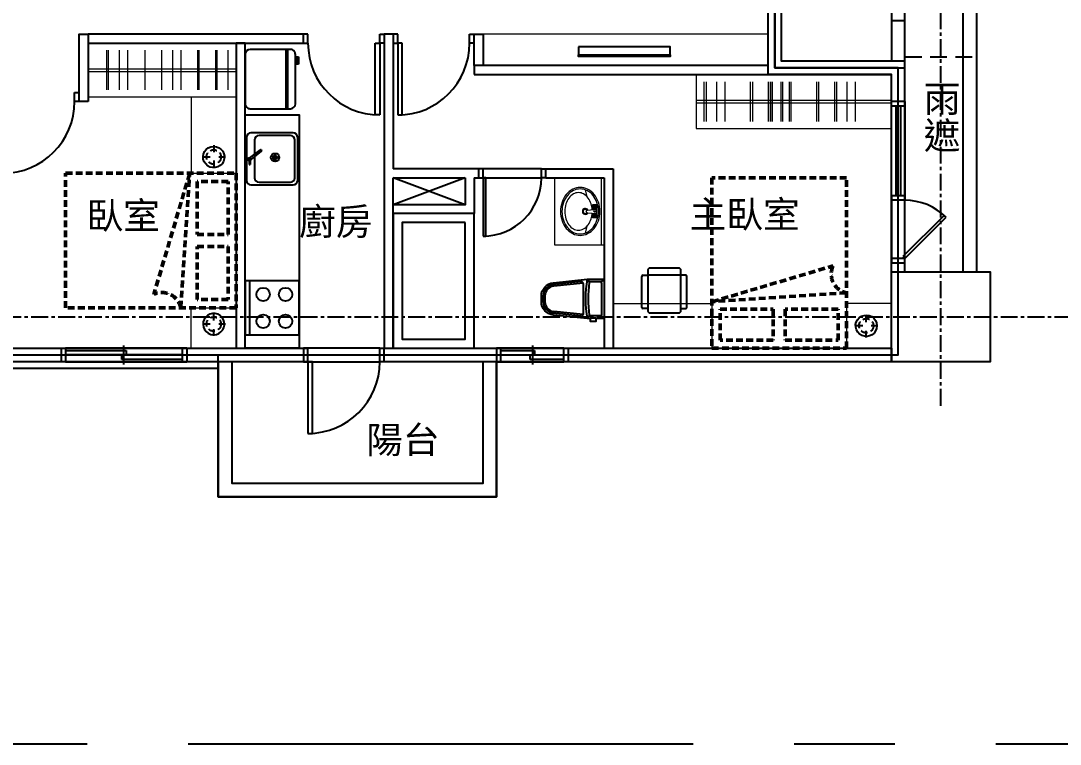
# Model space of a CAD drawing. Header units: millimetres. Extents: x -3377 to 119122, y -22007 to 15479.
# Drawn here: x 41881 to 43039, y 8278 to 9084 of the extents above; entities that cross this region are included whole.
import ezdxf
from ezdxf.enums import TextEntityAlignment as Align

# ---------------------------------------------------------------- set-up
doc = ezdxf.new("R2010")
doc.units = ezdxf.units.MM
doc.header["$LTSCALE"] = 150
doc.header["$MEASUREMENT"] = 0
for name, pattern in [('11', [0.15, 0.1, -0.05]), ('CENTER', [2, 1.25, -0.25, 0.25, -0.25]), ('HIDDEN2', [0.1875, 0.125, -0.0625])]:
    doc.linetypes.add(name, pattern=pattern)
doc.layers.get('0').update_dxf_attribs({"plot": 0})
for name, color, linetype, plot in [('AREA', 3, 'Continuous', False), ('FUNITURE', 9, 'Continuous', False), ('S-ARCH', 252, 'Continuous', False)]:
    doc.layers.add(name, color=color, linetype=linetype, plot=plot)
for name, color, linetype in [('COL', 1, 'Continuous'), ('Duct', 1, 'Continuous'), ('FIN', 5, 'Continuous'), ('GRID', 5, 'CENTER'), ('OPEN', 4, 'Continuous'), ('TEXT', 2, 'Continuous'), ('TOIL', 6, 'Continuous'), ('TOILET', 141, 'Continuous'), ('WALL', 2, 'Continuous'), ('WALL2', 3, 'Continuous'), ('WALL3', 4, 'Continuous')]:
    doc.layers.add(name, color=color, linetype=linetype)
doc.styles.add('HH', font='')
doc.styles.add('HHV', font='')
doc.styles.get('HH').set_extended_font_data('Microsoft JhengHei')
doc.styles.get('HHV').set_extended_font_data('@微軟正黑體')

# ---------------------------------------------------------------- blocks, each defined once
blk = doc.blocks.new('A$C69764756')
at = {"color": 252, "linetype": 'HIDDEN2'}
blk.add_line((1895, -880), (1975, -880), dxfattribs=at)
at = {"color": 252}
for p, q in [((1405, -1045), (1325, -1015)), ((1405, -1015), (1325, -1045)), ((1129.99999, -1227.5), (25, -1227.5))]:
    blk.add_line(p, q, dxfattribs=at)
for points in [[(1960, -1120), (1960, -645)], [(1975, -1120), (1975, -645)]]:
    blk.add_lwpolyline(points, dxfattribs=at)
at = {"layer": 'AREA', "color": 252}
blk.add_lwpolyline([(-872.5, -77.5), (-872.5, -347.5), (-792.5, -347.5), (-792.5, -1212.5), (-237.5, -1212.5), (-237.5, -1167.5), (352.5, -1167.5), (352.5, -827.5), (612.5, -827.5), (612.5, -852.5), (612.5, -1127.5), (770, -1127.5), (880, -1127.5), (880, -1212.5), (1887.5, -1212.5), (1887.5, -892.5), (1750, -892.5), (1750, -582.5), (1887.5, -582.5), (1887.5, -77.5)], dxfattribs=at)
for points in [[(1895, -582.5), (1750, -582.5), (1750, -892.5), (1895, -892.5)], [(1130, -1212.5), (1440, -1212.5), (1440, -1370.5), (1130, -1370.5)]]:
    blk.add_lwpolyline(points, close=True, dxfattribs=at)
at = {"layer": 'COL', "color": 252}
blk.add_lwpolyline([(1880, -1120), (1990, -1120), (1990, -1220), (1880, -1220)], close=True, dxfattribs=at)
at = {"layer": 'Duct', "color": 252, "linetype": 'CENTER', "ltscale": 3}
blk.add_lwpolyline([(-3248.34882, -1646.48446), (-3248.33714, -389.26289), (-3248.3549, 1198.22963), (2559.9, 1198.1), (2559.3809, -389.35039), (2558.9663, -1646.48446), (-422.8204, -1646.48157)], close=True, dxfattribs=at)
blk.add_lwpolyline([(-3248.34882, -1646.48446), (-3248.33714, -389.26289), (-3248.3549, 1198.22963), (2559.9, 1198.1), (2559.3809, -389.35039), (2558.9663, -1646.48446), (-422.8204, -1646.48157)], close=True, dxfattribs=at)
blk.add_lwpolyline([(-3248.34882, -1646.48446), (-3248.33714, -389.26289), (-3248.3549, 1198.22963), (2559.9, 1198.1), (2559.3809, -389.35039), (2558.9663, -1646.48446), (-422.8204, -1646.48157)], close=True, dxfattribs=at)
at = {"layer": 'FIN', "color": 252}
for p, q in [((1161.5, -970), (1161.5, -1018.00001)), ((1213.5, -965), (1166.5, -965)), ((1210.5, -968), (1175.5, -968)), ((1218.5, -1018), (1218.5, -970)), ((1165.28009, -992.92691), (1177.04473, -983.74891)), ((1170.5, -973), (1170.5, -1015)), ((1177.7465, -983.83558), (1178.3616, -984.62403)), ((1215.5, -1015), (1215.5, -973)), ((1166.45991, -996.21647), (1163.15492, -992.91148)), ((1166.45991, -992.91148), (1163.15492, -996.21647)), ((1166.51029, -994.50381), (1178.27492, -985.32581)), ((1176.04941, -984.52538), (1177.27961, -986.10229)), ((1195.70345, -992.37278), (1191.02949, -992.37278)), ((1195.01897, -994.02528), (1191.71398, -990.72029)), ((1195.01897, -990.72029), (1191.71398, -994.02528)), ((1164.4531, -996.23067), (1164.4531, -1000.15933)), ((1164.4531, -1000.15933), (1165.4531, -1000.15933)), ((1165.4531, -996.14084), (1165.4531, -1000.15933)), ((1166.5, -1023), (1213.5, -1023)), ((1175.5, -1020), (1210.5, -1020)), ((1219.99999, -1130), (1159.99999, -1130)), ((1159.99999, -1130), (1160, -1190)), ((1164.99999, -1130), (1165, -1190)), ((1220, -1190), (1219.99999, -1130)), ((1160, -1190), (1220, -1190))]:
    blk.add_line(p, q, dxfattribs=at)
blk.add_lwpolyline([(1160, -945), (1220, -945), (1220, -1205), (1160, -1205)], close=True, dxfattribs=at)
for centre, radius in [((1164.80741, -994.56397), 1.70394), ((1193.36647, -992.37278), 4.62673), ((1193.36647, -992.37278), 2.33698), ((1180, -1145), 7.5), ((1205, -1145), 7.5), ((1180, -1175), 7.5), ((1205, -1175), 7.5)]:
    blk.add_circle(centre, radius, dxfattribs=at)
for centre, radius, start, end in [((1166.5, -970), 5, 90.00000484, 180.00000484), ((1175.5, -973), 5, 90.00000484, 180.00000484), ((1210.5, -973), 5, 0.00000484, 90.00000484), ((1213.5, -970), 5, 0.00000484, 90.00000484), ((1177.35228, -984.14313), 0.5, 37.95903824, 127.95903824), ((1177.96738, -984.93158), 0.5, 307.95903824, 37.95903824), ((1166.5, -1018), 5, 180.00000484, 270.00000484), ((1175.5, -1015), 5, 180.00000484, 270.00000484), ((1210.5, -1015), 5, 270.00000484, 0.00000484), ((1213.5, -1018), 5, 270.00000484, 0.00000484)]:
    blk.add_arc(centre, radius, start, end, dxfattribs=at)
at = {"layer": 'FUNITURE', "color": 252, "ltscale": 0.5}
for p, q in [((1160, -945), (1160, -865)), ((1160, -877.5), (1160, -932.5)), ((1210.5, -872), (1165.5, -872)), ((1205.1382, -872), (1205.1382, -938)), ((1207.2, -872), (1207.2, -938)), ((1216, -932.5), (1216, -877.5)), ((1216, -880.32406), (1219.3, -880.32406)), ((1219.3, -888.3987), (1216, -888.3987)), ((1218, -888.3987), (1218, -880.32406)), ((1219.3, -880.32406), (1219.3, -888.3987)), ((1165.5, -938), (1210.5, -938))]:
    blk.add_line(p, q, dxfattribs=at)
at = {"layer": 'FUNITURE', "color": 252, "lineweight": 13, "ltscale": 0.5}
for p, q in [((1005.65948, -872.92347), (1005.65948, -917.07653)), ((1007.70497, -917.07653), (1007.70497, -872.92347)), ((1019.69144, -872.92347), (1019.69144, -917.07653)), ((1028.84292, -872.92347), (1028.84292, -917.07653)), ((1048.05099, -872.92347), (1048.05099, -917.07653)), ((1067.17597, -917.07653), (1067.17597, -872.92347)), ((1079.16244, -872.92347), (1079.16244, -917.07653)), ((1088.31393, -872.92347), (1088.31393, -917.07653)), ((1106.82406, -872.92347), (1106.82406, -917.07653)), ((1108.86955, -917.07653), (1108.86955, -872.92347)), ((1126.82406, -872.92347), (1126.82406, -917.07653)), ((1128.86955, -917.07653), (1128.86955, -872.92347)), ((1140.85602, -872.92347), (1140.85602, -917.07653)), ((1150.0075, -872.92347), (1150.0075, -917.07653)), ((1671.4659, -952.07653), (1671.4659, -907.92347)), ((1673.51139, -907.92347), (1673.51139, -952.07653)), ((1685.49786, -952.07653), (1685.49786, -907.92347)), ((1694.64934, -952.07653), (1694.64934, -907.92347)), ((1723.15948, -952.07653), (1723.15948, -907.92347)), ((1725.20497, -907.92347), (1725.20497, -952.07653)), ((1743.15948, -952.07653), (1743.15948, -907.92347)), ((1745.13048, -952.07653), (1745.13048, -907.92347)), ((1745.20497, -907.92347), (1745.20497, -952.07653)), ((1747.17597, -907.92347), (1747.17597, -952.07653)), ((1757.19144, -952.07653), (1757.19144, -907.92347)), ((1759.16244, -952.07653), (1759.16244, -907.92347)), ((1766.34292, -952.07653), (1766.34292, -907.92347)), ((1768.31393, -952.07653), (1768.31393, -907.92347)), ((1796.82406, -952.07653), (1796.82406, -907.92347)), ((1798.86955, -907.92347), (1798.86955, -952.07653)), ((1816.82406, -952.07653), (1816.82406, -907.92347)), ((1818.86955, -907.92347), (1818.86955, -952.07653)), ((1830.85602, -952.07653), (1830.85602, -907.92347)), ((1840.0075, -952.07653), (1840.0075, -907.92347))]:
    blk.add_line(p, q, dxfattribs=at)
at = {"layer": 'FUNITURE', "color": 252, "lineweight": 5, "ltscale": 0.5}
for p, q in [((985, -893.50001), (1150, -893.50001)), ((985, -896.50001), (1150, -896.50001)), ((1662.5, -928.49999), (1880, -928.49999)), ((1662.5, -931.49999), (1880, -931.49999))]:
    blk.add_line(p, q, dxfattribs=at)
at = {"layer": 'FUNITURE', "color": 252, "linetype": '11', "ltscale": 0.5}
for p, q in [((1125.00001, -978.80093), (1124.99999, -987.86154)), ((1125.00001, -978.80093), (1124.99999, -987.86154)), ((1120.99996, -991.8616), (1111.94045, -991.86158)), ((1120.99996, -991.8616), (1111.94045, -991.86158)), ((1124.99997, -995.86154), (1124.99995, -1004.92215)), ((1124.99997, -995.86154), (1124.99995, -1004.92215)), ((1138.05949, -991.86149), (1128.99998, -991.86151)), ((1124.99997, -1174.13846), (1124.99995, -1165.07785)), ((1124.99997, -1174.13846), (1124.99995, -1165.07785)), ((1851.97007, -1175.99973), (1851.97009, -1166.94022)), ((1851.97007, -1175.99973), (1851.97009, -1166.94022)), ((1120.99996, -1178.1384), (1111.94045, -1178.13842)), ((1120.99996, -1178.1384), (1111.94045, -1178.13842)), ((1138.05949, -1178.13851), (1128.99998, -1178.13849)), ((1847.97013, -1179.99974), (1838.90953, -1179.99972)), ((1847.97013, -1179.99974), (1838.90953, -1179.99972)), ((1865.03074, -1179.99978), (1855.97013, -1179.99976)), ((1865.03074, -1179.99978), (1855.97013, -1179.99976)), ((1125.00001, -1191.19907), (1124.99999, -1182.13846)), ((1125.00001, -1191.19907), (1124.99999, -1182.13846)), ((1851.97018, -1193.05926), (1851.97016, -1183.99975))]:
    blk.add_line(p, q, dxfattribs=at)
at = {"layer": 'FUNITURE', "color": 252, "linetype": '11', "lineweight": 50, "ltscale": 0.5}
for p, q in [((1098.21449, -1010), (1058.21449, -1145)), ((1088.21449, -1159.625), (1098.21449, -1010)), ((1679.99976, -1153.21426), (1814.99976, -1113.21426)), ((1829.62476, -1143.21426), (1679.99976, -1153.21426))]:
    blk.add_line(p, q, dxfattribs=at)
at = {"layer": 'FUNITURE', "color": 252}
for p, q in [((1608.50761, -1118.18243), (1608.50761, -1123.68243)), ((1643.00761, -1115.68243), (1611.00761, -1115.68243)), ((1645.50761, -1123.68243), (1645.50761, -1118.18243)), ((1602.00761, -1159.43243), (1602.00761, -1124.93243)), ((1603.25761, -1123.68243), (1608.50761, -1123.68243)), ((1645.50761, -1123.68243), (1608.50761, -1123.68243)), ((1608.50761, -1123.68243), (1608.50761, -1163.18243)), ((1645.50761, -1163.18243), (1645.50761, -1123.68243)), ((1650.75761, -1123.68243), (1645.50761, -1123.68243)), ((1652.00761, -1159.43243), (1652.00761, -1124.93243)), ((1608.50761, -1160.68243), (1603.25761, -1160.68243)), ((1611.00761, -1165.68243), (1643.00761, -1165.68243)), ((1645.50761, -1160.68243), (1650.75761, -1160.68243))]:
    blk.add_line(p, q, dxfattribs=at)
at = {"layer": 'FUNITURE', "color": 252, "lineweight": 5}
blk.add_lwpolyline([(1742.5, -890), (1742.5, -855), (1415, -855), (1415, -890)], close=True, dxfattribs=at)
at = {"layer": 'FUNITURE', "color": 252, "lineweight": 5, "ltscale": 0.5}
for points in [[(1150, -925), (985, -925), (985, -865), (1150, -865)], [(1880, -900), (1662.5, -900), (1662.5, -960), (1880, -960)]]:
    blk.add_lwpolyline(points, close=True, dxfattribs=at)
at = {"layer": 'FUNITURE', "color": 252}
blk.add_lwpolyline([(1531.49999, -868.90496), (1531.49999, -877.80496), (1633.49999, -877.80496), (1633.49999, -868.90496), (1531.49999, -868.90496)], dxfattribs=at)
at = {"layer": 'FUNITURE', "color": 252, "linetype": 'ByBlock'}
blk.add_lwpolyline([(1531.49999, -877.80496), (1633.49999, -877.80496), (1633.49999, -879.70496), (1531.49999, -879.70496)], close=True, dxfattribs=at)
at = {"layer": 'FUNITURE', "color": 252, "lineweight": 5, "ltscale": 0.5}
for points in [[(1150, -1010), (1150, -925), (1100, -925), (1100, -1010), (1150, -1010), (1150, -1010)], [(1680, -1205), (1570, -1205), (1570, -1155), (1680, -1155), (1680, -1205), (1680, -1205)], [(1829.99976, -1204.99977), (1880, -1205), (1880, -1155), (1829.99976, -1154.99977), (1829.99976, -1204.99977), (1829.99976, -1204.99977)], [(1150, -1160), (1150, -1205), (1100, -1205), (1100, -1160), (1150, -1160), (1150, -1160)]]:
    blk.add_lwpolyline(points, dxfattribs=at)
at = {"layer": 'FUNITURE', "color": 252, "linetype": '11', "ltscale": 0.5}
for points in [[(1124.98965, -979.99858), (1127.92692, -980.36787), (1130.68172, -981.45227), (1133.08276, -983.1846), (1134.98011, -985.45708), (1136.25667, -988.1286), (1136.83242, -991.03277), (1136.67185, -993.98909), (1135.78489, -996.81388), (1134.22664, -999.33124), (1132.09392, -1001.38484), (1129.51959, -1002.84691), (1126.66359, -1003.62658), (1123.70343, -1003.67522), (1120.82327, -1002.99001), (1118.20248, -1001.61344), (1116.00336, -999.6312), (1114.36321, -997.16648), (1113.38377, -994.37247), (1113.1257, -991.42311), (1113.60579, -988.50159), (1114.79339, -985.7896), (1116.61532, -983.45576), (1118.95764, -981.64537), (1121.67524, -980.47073), (1124.59901, -980.00506), (1124.98965, -979.99858)], [(1124.98965, -1190.00142), (1127.92692, -1189.63213), (1130.68172, -1188.54773), (1133.08276, -1186.8154), (1134.98011, -1184.54292), (1136.25667, -1181.8714), (1136.83242, -1178.96723), (1136.67185, -1176.01091), (1135.78489, -1173.18612), (1134.22664, -1170.66876), (1132.09392, -1168.61516), (1129.51959, -1167.15309), (1126.66359, -1166.37342), (1123.70343, -1166.32478), (1120.82327, -1167.00999), (1118.20248, -1168.38656), (1116.00336, -1170.3688), (1114.36321, -1172.83352), (1113.38377, -1175.62753), (1113.1257, -1178.57689), (1113.60579, -1181.49841), (1114.79339, -1184.2104), (1116.61532, -1186.54424), (1118.95764, -1188.35463), (1121.67524, -1189.52927), (1124.59901, -1189.99494), (1124.98965, -1190.00142)], [(1863.83309, -1179.98942), (1863.46381, -1182.92669), (1862.3794, -1185.68149), (1860.64708, -1188.08253), (1858.37459, -1189.97988), (1855.70307, -1191.25644), (1852.79891, -1191.83219), (1849.84259, -1191.67162), (1847.01779, -1190.78466), (1844.50043, -1189.22641), (1842.44684, -1187.09369), (1840.98476, -1184.51936), (1840.20509, -1181.66336), (1840.15646, -1178.7032), (1840.84166, -1175.82304), (1842.21823, -1173.20225), (1844.20047, -1171.00313), (1846.6652, -1169.36298), (1849.4592, -1168.38354), (1852.40856, -1168.12547), (1855.33008, -1168.60556), (1858.04208, -1169.79316), (1860.37591, -1171.61509), (1862.18631, -1173.95741), (1863.36094, -1176.67501), (1863.82662, -1179.59878), (1863.83309, -1179.98942)]]:
    blk.add_lwpolyline(points, close=True, dxfattribs=at)
at = {"layer": 'FUNITURE', "color": 252, "linetype": '11', "lineweight": 50, "ltscale": 0.5}
for points in [[(1150, -1010), (1150, -1160), (960, -1160), (960, -1010), (1150, -1010)], [(1679.99976, -1204.99977), (1829.99976, -1204.99977), (1829.99976, -1014.99977), (1679.99976, -1014.99977), (1679.99976, -1204.99977)]]:
    blk.add_lwpolyline(points, dxfattribs=at)
for points in [[(1141.01465, -1019.16286), (1106.61648, -1019.16286), (1106.61648, -1078.33714), (1141.01465, -1078.33714)], [(1141.01465, -1150.83714), (1106.61648, -1150.83714), (1106.61648, -1091.66286), (1141.01465, -1091.66286)], [(1689.16262, -1196.01442), (1689.16262, -1161.61625), (1748.33689, -1161.61625), (1748.33689, -1196.01442)], [(1820.83689, -1196.01442), (1820.83689, -1161.61625), (1761.66262, -1161.61625), (1761.66262, -1196.01442)]]:
    blk.add_lwpolyline(points, close=True, dxfattribs=at)
at = {"layer": 'FUNITURE', "color": 252, "linetype": '11', "ltscale": 0.5}
for centre in [(1124.99998, -991.86154), (1124.99998, -1178.13846), (1851.97013, -1179.99975)]:
    blk.add_circle(centre, 8, dxfattribs=at)
at = {"layer": 'FUNITURE', "color": 252, "ltscale": 0.5}
for centre, start, end in [((1165.5, -877.5), 89.99999517, 179.99999516), ((1210.5, -877.5), 359.99999516, 89.99999517), ((1165.5, -932.5), 179.99999516, 269.99999517), ((1210.5, -932.5), 269.99999517, 359.99999516)]:
    blk.add_arc(centre, 5.5, start, end, dxfattribs=at)
at = {"layer": 'FUNITURE', "color": 252}
for centre, radius, start, end in [((1611.00761, -1118.18243), 2.5, 90, 180), ((1643.00761, -1118.18243), 2.5, 0, 90), ((1603.25761, -1124.93243), 1.25, 90, 180), ((1650.75761, -1124.93243), 1.25, 0, 90), ((1603.25761, -1159.43243), 1.25, 180, 270), ((1611.00761, -1163.18243), 2.5, 180, 270), ((1643.00761, -1163.18243), 2.5, 270, 0), ((1650.75761, -1159.43243), 1.25, 270, 0)]:
    blk.add_arc(centre, radius, start, end, dxfattribs=at)
at = {"layer": 'FUNITURE', "color": 252, "linetype": '11', "lineweight": 50, "ltscale": 0.5}
for centre, start, end in [((1834.25502, -1122.39216), 154.51547753, 257.46299041), ((1067.39239, -1164.25526), 12.53700959, 115.48452247)]:
    blk.add_arc(centre, 21.33071, start, end, dxfattribs=at)
at = {"layer": 'GRID', "color": 252, "ltscale": 0.1}
for p, q in [((1935, -1269.17596), (1935, 1401.15945)), ((-1388.2411, -1170), (2403.48217, -1170))]:
    blk.add_line(p, q, dxfattribs=at)
at = {"layer": 'OPEN', "color": 252, "linetype": 'Continuous'}
for p, q in [((1230, -855), (1225, -855)), ((1230, -865), (1230, -855)), ((1310, -865), (1310, -855)), ((1310, -855), (1315, -855)), ((1330, -855), (1325, -855)), ((1330, -865), (1330, -855)), ((1410, -865), (1410, -855)), ((1410, -855), (1415, -855)), ((1225, -865), (1230, -865)), ((1305, -945), (1305, -865)), ((1305, -865), (1310, -865)), ((1315, -865), (1310, -865)), ((1310, -865), (1310, -945)), ((1325, -865), (1330, -865)), ((1330, -865), (1330, -945)), ((1335, -865), (1330, -865)), ((1335, -945), (1335, -865)), ((1415, -865), (1410, -865)), ((970, -930), (970, -920)), ((970, -920), (975, -920)), ((975, -930), (970, -930)), ((1880, -935), (1880, -930)), ((1880, -935, 1.07354), (1880, -930, 1.07354)), ((1895, -935), (1880, -935)), ((1880, -1035), (1880, -935)), ((1895, -935, 1.07354), (1880, -935, 1.07354)), ((1880, -1035, 1.07354), (1880, -935, 1.07354)), ((1885, -935), (1885, -1035)), ((1885, -935, 1.07354), (1885, -1035, 1.07354)), ((1890, -935), (1890, -1035)), ((1890, -935, 1.07354), (1890, -1035, 1.07354)), ((1895, -930), (1895, -935)), ((1895, -930, 1.07354), (1895, -935, 1.07354)), ((1895, -935), (1895, -1035)), ((1895, -935, 1.07354), (1895, -1035, 1.07354)), ((1310, -945), (1305, -945)), ((1330, -945), (1335, -945)), ((1425, -1005), (1420, -1005)), ((1425, -1015), (1425, -1005)), ((1490, -1005), (1425, -1005)), ((1490, -1015), (1490, -1005)), ((1490, -1005), (1495, -1005)), ((1420, -1015), (1425, -1015)), ((1425, -1015), (1490, -1015)), ((1425, -1015), (1425, -1080)), ((1428, -1015), (1425, -1015)), ((1428, -1080), (1428, -1015)), ((1495, -1015), (1490, -1015)), ((1895, -1035), (1880, -1035)), ((1880, -1035), (1880, -1040)), ((1895, -1035, 1.07354), (1880, -1035, 1.07354)), ((1880, -1035, 1.07354), (1880, -1040, 1.07354)), ((1895, -1040), (1895, -1035)), ((1895, -1040, 1.07354), (1895, -1035, 1.07354)), ((1425, -1080), (1428, -1080)), ((1025, -1223, 1.07354), (1025, -1202, 1.07354)), ((1480, -1202), (1480, -1223)), ((955, -1205, 1.07354), (960, -1205, 1.07354)), ((960, -1205, 1.07354), (960, -1220, 1.07354)), ((1090, -1205, 1.07354), (960, -1205, 1.07354)), ((960, -1207.5, 1.07354), (1027.5, -1207.5, 1.07354)), ((1090, -1212.5, 1.07354), (960, -1212.5, 1.07354)), ((1022.5, -1217.5, 1.07354), (1022.5, -1212.5, 1.07354)), ((1027.5, -1207.5, 1.07354), (1027.5, -1212.5, 1.07354)), ((1095, -1205, 1.07354), (1090, -1205, 1.07354)), ((1090, -1205, 1.07354), (1090, -1220, 1.07354)), ((1230, -1205), (1225, -1205)), ((1230, -1220), (1230, -1205)), ((1310, -1205), (1230, -1205)), ((1310, -1220), (1310, -1205)), ((1310, -1205), (1315, -1205)), ((1445, -1205), (1440, -1205)), ((1445, -1220), (1445, -1205)), ((1515, -1205), (1445, -1205)), ((1445, -1207.5), (1482.5, -1207.5)), ((1445, -1212.5), (1515, -1212.5)), ((1477.5, -1217.5), (1477.5, -1212.5)), ((1482.5, -1207.5), (1482.5, -1212.5)), ((1515, -1220), (1515, -1205)), ((1515, -1205), (1520, -1205)), ((960, -1220, 1.07354), (955, -1220, 1.07354)), ((960, -1220, 1.07354), (1090, -1220, 1.07354)), ((1090, -1217.5, 1.07354), (1022.5, -1217.5, 1.07354)), ((1090, -1220, 1.07354), (1095, -1220, 1.07354)), ((1225, -1220), (1230, -1220)), ((1230, -1220), (1310, -1220)), ((1230, -1220), (1230, -1300)), ((1235, -1220), (1230, -1220)), ((1235, -1300), (1235, -1220)), ((1315, -1220), (1310, -1220)), ((1440, -1220), (1445, -1220)), ((1445, -1220), (1515, -1220)), ((1515, -1217.5), (1477.5, -1217.5)), ((1520, -1220), (1515, -1220)), ((1230, -1300), (1235, -1300))]:
    blk.add_line(p, q, dxfattribs=at)
at = {"layer": 'OPEN', "color": 252, "linetype": 'Continuous', "lineweight": -2}
for p, q in [((1880, -1040), (1880, -1035)), ((1880, -1040, 1.07354), (1880, -1035, 1.07354)), ((1895, -1040), (1880, -1040)), ((1880, -1040), (1880, -1105)), ((1895, -1040, 1.07354), (1880, -1040, 1.07354)), ((1880, -1040, 1.07354), (1880, -1105, 1.07354)), ((1895, -1035), (1895, -1040)), ((1895, -1035, 1.07354), (1895, -1040, 1.07354)), ((1895, -1105), (1895, -1040)), ((1895, -1105, 1.07354), (1895, -1040, 1.07354)), ((1938.84062, -1056.91674), (1892.87868, -1102.87868)), ((1938.84062, -1056.91674, 1.07354), (1892.87868, -1102.87868, 1.07354)), ((1895, -1105), (1940.96194, -1059.03806)), ((1895, -1105, 1.07354), (1940.96194, -1059.03806, 1.07354)), ((1940.96194, -1059.03806), (1938.84062, -1056.91674)), ((1940.96194, -1059.03806, 1.07354), (1938.84062, -1056.91674, 1.07354)), ((1895, -1105), (1880, -1105)), ((1880, -1105), (1880, -1110)), ((1895, -1105, 1.07354), (1880, -1105, 1.07354)), ((1880, -1105, 1.07354), (1880, -1110, 1.07354)), ((1892.87868, -1102.87868), (1895, -1105)), ((1892.87868, -1102.87868, 1.07354), (1895, -1105, 1.07354)), ((1895, -1110), (1895, -1105)), ((1895, -1110, 1.07354), (1895, -1105, 1.07354))]:
    blk.add_line(p, q, dxfattribs=at)
at = {"layer": 'OPEN', "color": 252}
for points in [[(1415, -1055), (1325, -1055), (1325, -1205), (1415, -1205)], [(1405, -1065), (1335, -1065), (1335, -1195), (1405, -1195)]]:
    blk.add_lwpolyline(points, close=True, dxfattribs=at)
at = {"layer": 'OPEN', "color": 252, "linetype": 'Continuous'}
for centre, radius, start, end in [((1310, -865), 80, 180, 270), ((1330, -865), 80, 270, 0), ((890, -930), 80, 270, 0), ((1425, -1015), 65, 270, 0), ((1230, -1220), 80, 270, 0)]:
    blk.add_arc(centre, radius, start, end, dxfattribs=at)
at = {"layer": 'OPEN', "color": 252, "linetype": 'Continuous', "lineweight": -2}
for centre in [(1895, -1105), (1895, -1105, 1.07354)]:
    blk.add_arc(centre, 65, 45, 90, dxfattribs=at)
at = {"layer": 'TOIL', "color": 252}
for p, q in [((1534.28778, -1130.71685), (1503.63816, -1133.94538)), ((1536.48629, -1132.49633), (1503.84767, -1135.93438)), ((1536.49729, -1132.70585), (1536.49729, -1167.29164)), ((1543.73002, -1131.23962), (1541, -1127.99874)), ((1556, -1130.99874), (1544.38096, -1130.99874)), ((1556.70711, -1131.29164), (1559.41421, -1128.58453)), ((1557, -1131.99874), (1557, -1167.99874)), ((1492, -1146.87385), (1492, -1153.12364)), ((1494, -1146.87385), (1494, -1153.12364)), ((1534.28778, -1169.28064), (1503.63816, -1166.05211)), ((1536.48629, -1167.50115), (1503.84767, -1164.06311)), ((1543.73002, -1168.75787), (1541, -1171.99874)), ((1556, -1168.99874), (1544.38096, -1168.99874)), ((1556.70711, -1168.70585), (1559.41421, -1171.41296)), ((1550.63385, -1171.36247), (1544.63385, -1171.36247)), ((1544.63385, -1171.36247), (1544.63385, -1171.36247)), ((1544.63385, -1171.36247), (1544.63385, -1171.36247)), ((1544.63385, -1171.36247), (1544.63385, -1171.36247)), ((1544.63385, -1171.36247), (1544.63385, -1171.36247)), ((1544.63385, -1171.36247), (1544.63385, -1171.99874)), ((1550.63385, -1171.36247), (1550.63385, -1171.99874))]:
    blk.add_line(p, q, dxfattribs=at)
at = {"layer": 'TOIL', "color": 252, "elevation": 0}
blk.add_lwpolyline([(1550.63385, -1171.99874), (1550.63385, -1175.36247), (1544.63385, -1175.36247), (1544.63385, -1171.99874), (1541, -1171.99874), (1503.42864, -1168.0411, -0.3837981074), (1490, -1153.12364), (1490, -1146.87385, -0.3837981074), (1503.42864, -1131.95638), (1541, -1127.99874), (1558, -1127.99874, -0.4142135624), (1560, -1129.99874), (1560, -1169.99874, -0.4142135624), (1558, -1171.99874)], format="xyb", close=True, dxfattribs=at)
at = {"layer": 'TOIL', "color": 252}
for centre, radius, start, end in [((1505, -1146.87385), 13, 96.01316932, 180), ((1534.49729, -1132.70585), 2, 0, 96.01316932), ((1661, -1149.99874), 122, 169.61114218, 190.38885782), ((1661, -1149.99874), 119, 171.22571035, 188.77428965), ((1544.38096, -1131.99874), 1, 90, 171.22571035), ((1556, -1131.99874), 1, 0, 90), ((1505, -1146.87385), 11, 96.01316932, 180), ((1505, -1153.12364), 13, 180, 263.98683068), ((1505, -1153.12364), 11, 180, 263.98683068), ((1534.49729, -1167.29164), 2, 263.98683068, 0), ((1544.38096, -1167.99874), 1, 188.77428965, 270), ((1556, -1167.99874), 1, 270, 0)]:
    blk.add_arc(centre, radius, start, end, dxfattribs=at)
at = {"layer": 'TOILET', "color": 252, "lineweight": 13}
for p, q in [((1505.00007, -1090), (1504.99993, -1015.0001)), ((1559.99993, -1015), (1505.00007, -1015)), ((1557.00007, -1090.00001), (1556.99993, -1015)), ((1559.99993, -1015), (1560.00007, -1090)), ((1540.90846, -1036.12516), (1538.9993, -1028.41849)), ((1541.24744, -1050.9448), (1551.8861, -1050.11364)), ((1551.88609, -1045.34076), (1547.11322, -1045.34077)), ((1547.11323, -1050.48652), (1547.11322, -1045.34077)), ((1551.8861, -1047.7272), (1547.11322, -1047.72721)), ((1547.81219, -1046.03974), (1551.18713, -1049.41466)), ((1547.8122, -1049.41467), (1551.18712, -1046.03973)), ((1549.49966, -1050.11364), (1549.49966, -1045.34076)), ((1551.88612, -1059.65939), (1551.88609, -1045.34076)), ((1541.24745, -1054.05539), (1551.88611, -1054.88651)), ((1547.11324, -1059.6594), (1547.11323, -1054.51364)), ((1551.88612, -1057.27295), (1547.11324, -1057.27296)), ((1551.88612, -1059.65939), (1547.11324, -1059.6594)), ((1547.81221, -1058.96042), (1551.18714, -1055.58548)), ((1547.81221, -1055.58549), (1551.18715, -1058.96042)), ((1549.49968, -1059.65939), (1549.49967, -1054.88652)), ((1538.99938, -1076.5817), (1540.90852, -1068.87502)), ((1560.00007, -1090), (1505.00007, -1090))]:
    blk.add_line(p, q, dxfattribs=at)
for centre, radius in [((1549.49966, -1047.7272), 2.38644), ((1549.49967, -1052.5001), 0.95458), ((1549.49968, -1057.27295), 2.38644)]:
    blk.add_circle(centre, radius, dxfattribs=at)
for centre, radius, start, end in [((1535.35891, -1048.06723), 22.79166, 116.76003508, 140.59948121), ((1535.35892, -1048.06723), 21.16889, 116.76004345, 140.59948959), ((1533.27187, -1043.92839), 18.15639, 90.00010281, 116.76008946), ((1533.27187, -1043.92839), 16.53361, 90.00010281, 116.76008231), ((1533.27187, -1043.92839), 18.15639, 63.24011767, 90.00010281), ((1533.27187, -1043.92839), 16.53361, 63.24012496, 90.0001028), ((1531.18484, -1048.06724), 21.16889, 39.40071603, 63.24016217), ((1531.18485, -1048.06724), 22.79166, 39.40072078, 63.24016691), ((1543.76475, -1052.5001), 32.4481, 161.20940933, 180.00008367), ((1538.62759, -1050.75222), 27.02172, 140.59945258, 161.20938564), ((1538.62759, -1050.75222), 25.39894, 140.59945101, 161.20938407), ((1538.23272, -1050.50116), 21.84864, 143.97268302, 163.23541443), ((1534.02789, -1047.44307), 16.64937, 119.6634604, 143.97277986), ((1531.36271, -1042.76355), 11.26409, 90.00005953, 119.66354181), ((1531.36273, -1042.76355), 11.2641, 60.33666623, 90.00014853), ((1528.69756, -1047.44308), 16.64937, 36.02742576, 60.33674522), ((1524.49275, -1050.50118), 21.84864, 16.76479119, 36.0275226), ((1527.91618, -1050.75224), 25.39894, 18.79082155, 39.40075461), ((1527.91618, -1050.75224), 27.02173, 18.79082492, 39.40075798), ((1522.77903, -1052.50013), 32.4481, 0.00011676, 18.7907912), ((1543.76475, -1052.50008), 32.4481, 180.00012188, 198.79079629), ((1543.76475, -1052.5001), 30.82532, 161.2094075, 180.00008185), ((1543.76475, -1052.50008), 30.82531, 180.0001246, 198.790799), ((1544.86812, -1052.50007), 28.77859, 163.23533618, 180.00013748), ((1544.86812, -1052.5001), 28.77859, 180.0000681, 196.76486944), ((1538.99934, -1052.5001), 3.34101, 28.77842681, 331.22177881), ((1538.99934, -1052.5001), 2.38644, 39.07295081, 320.92725481), ((1541.24745, -1052.50009), 1.55529, 90.00010281, 270.00010281), ((1517.85712, -1052.50015), 28.77883, 3.92725985, 16.76480158), ((1522.77903, -1052.50013), 30.82532, 0.00011841, 18.79079275), ((1522.77903, -1052.50012), 30.82531, 341.20941198, 0.00008632), ((1522.77903, -1052.50012), 32.4481, 341.20941442, 0.00008876), ((1538.6276, -1054.24797), 27.02172, 198.79081998, 219.40075304), ((1538.6276, -1054.24798), 25.39895, 198.79081862, 219.40075168), ((1538.23273, -1054.49904), 21.84864, 196.76479119, 216.0275226), ((1524.49275, -1054.49906), 21.84864, 323.97268302, 343.23541443), ((1517.85712, -1052.50012), 28.77883, 343.23540404, 356.07294577), ((1527.91619, -1054.24799), 25.39895, 320.59945394, 341.209387), ((1527.91619, -1054.24799), 27.02173, 320.59944764, 341.2093807), ((1535.35893, -1056.93298), 22.79166, 219.40072441, 243.24017054), ((1535.35893, -1056.93297), 21.16889, 219.40072092, 243.24016705), ((1534.02791, -1057.55714), 16.64936, 216.02743157, 240.33675103), ((1531.36275, -1062.23667), 11.26409, 240.33665464, 270.00013694), ((1533.2719, -1061.07183), 16.53361, 243.24011635, 270.00010281), ((1531.36276, -1062.23667), 11.2641, 270.00006627, 299.66354855), ((1533.2719, -1061.07182), 16.53362, 270.00010281, 296.76008761), ((1528.69758, -1057.55715), 16.64936, 299.66345459, 323.97277405), ((1531.18486, -1056.93298), 21.16889, 296.76003857, 320.5994847), ((1531.18486, -1056.93299), 22.79166, 296.76003871, 320.59948484), ((1533.2719, -1061.07173), 18.15639, 243.24011616, 270.00010281), ((1533.2719, -1061.07173), 18.15639, 270.00010281, 296.76008795)]:
    blk.add_arc(centre, radius, start, end, dxfattribs=at)
at = {"layer": 'WALL', "color": 252, "linetype": 'Continuous'}
blk.add_line((1742.5, -900), (1880, -900), dxfattribs=at)
at = {"layer": 'WALL', "color": 252}
for p, q in [((1895, -930), (1880, -930)), ((1895, -930, 1.07354), (1880, -930, 1.07354)), ((1895, -1110), (1880, -1110)), ((1895, -1110, 1.07354), (1880, -1110, 1.07354)), ((885, -1205), (1230, -1205)), ((955, -1205, 1.07354), (955, -1220, 1.07354)), ((1095, -1205, 1.07354), (1095, -1220, 1.07354)), ((1225, -1205), (1225, -1220)), ((1440, -1205), (1440.00246, -1220)), ((1440, -1205), (1440, -1220)), ((1450, -1205), (1450, -1205)), ((1450, -1205), (1450, -1205)), ((1520, -1205), (1520, -1220)), ((1230, -1220), (885, -1220))]:
    blk.add_line(p, q, dxfattribs=at)
for points in [[(1880, -1120), (1880, -900), (1742.5, -900), (1742.5, -590)], [(1895, -1120), (1895, -885), (1757.5, -885), (1757.5, -590)], [(1895, -885), (1895, -840), (1880, -840), (1880, -885)]]:
    blk.add_lwpolyline(points, dxfattribs=at)
blk.add_lwpolyline([(1880, -1220), (1315.00246, -1220), (1315.00246, -1205), (1880, -1205)], close=True, dxfattribs=at)
at = {"layer": 'WALL2', "color": 252}
for p, q in [((1315, -855), (1315, -1205)), ((1325, -855), (1315, -855)), ((1325, -855), (1325, -1005)), ((1420, -1005), (1325, -1005)), ((1420, -1005), (1420, -1015)), ((1495, -1005), (1570, -1005)), ((1495, -1015), (1495, -1005)), ((1570, -1005), (1570, -1205)), ((1325, -1205), (1325, -1015)), ((1325, -1015), (1405, -1015)), ((1415, -1015), (1420, -1015)), ((1495, -1015), (1560, -1015)), ((1560, -1015), (1560, -1205)), ((1135, -1205), (1145, -1205)), ((1315, -1205), (1315, -1205)), ((1315, -1205), (1315, -1205)), ((1315, -1205), (1315, -1205)), ((1315, -1205), (1315, -1205)), ((1315, -1205), (1335, -1205))]:
    blk.add_line(p, q, dxfattribs=at)
for points in [[(985, -930), (975, -930), (975, -855), (985, -855)], [(1225, -855), (985, -855), (985, -865), (1225, -865)], [(1150, -1205), (1160, -1205), (1160, -865), (1150, -865)], [(1415, -900), (1742.5, -900), (1742.5, -890), (1415, -890)]]:
    blk.add_lwpolyline(points, close=True, dxfattribs=at)
for points in [[(1415, -855), (1425, -855), (1425, -890), (1415, -890), (1415, -855)], [(1415, -1015), (1415, -1055), (1325, -1055)], [(1405, -1015), (1405, -1045), (1325, -1045)]]:
    blk.add_lwpolyline(points, dxfattribs=at)
at = {"layer": 'WALL3', "color": 252}
for p, q in [((1880, -645), (1880, -885)), ((1895, -880), (1895, -645))]:
    blk.add_line(p, q, dxfattribs=at)
for points in [[(1130, -1220), (1130, -1370.5), (1440, -1370.5), (1440.00246, -1220)], [(1145, -1220), (1145, -1355.5), (1425.00025, -1355.5), (1425.00246, -1219.99975)]]:
    blk.add_lwpolyline(points, dxfattribs=at)
at = {"layer": 'TEXT', "color": 252, "style": 'HHV'}
blk.add_text('雨遮', height=30, rotation=270, dxfattribs=at).set_placement((1920.87833, -946.88431), align=Align.CENTER)
at = {"layer": 'TEXT', "color": 252, "style": 'HH'}
for s, p in [('臥室', (1024.12188, -1072.15149)), ('主臥室', (1716.44837, -1070.81404)), ('廚房', (1261.03522, -1078.70508)), ('陽台', (1335.76531, -1322.0727))]:
    blk.add_text(s, height=30, dxfattribs=at).set_placement(p, align=Align.CENTER)
blk = doc.blocks.new('2021-1102')
blk.add_blockref('A$C69764756', (28860.3, -5596))

msp = doc.modelspace()

# ---------------------------------------------------------------- block references
at = {"layer": 'S-ARCH'}
msp.add_blockref('2021-1102', (12110.4, 15520.27), dxfattribs=at)

doc.saveas('drawing.dxf')
